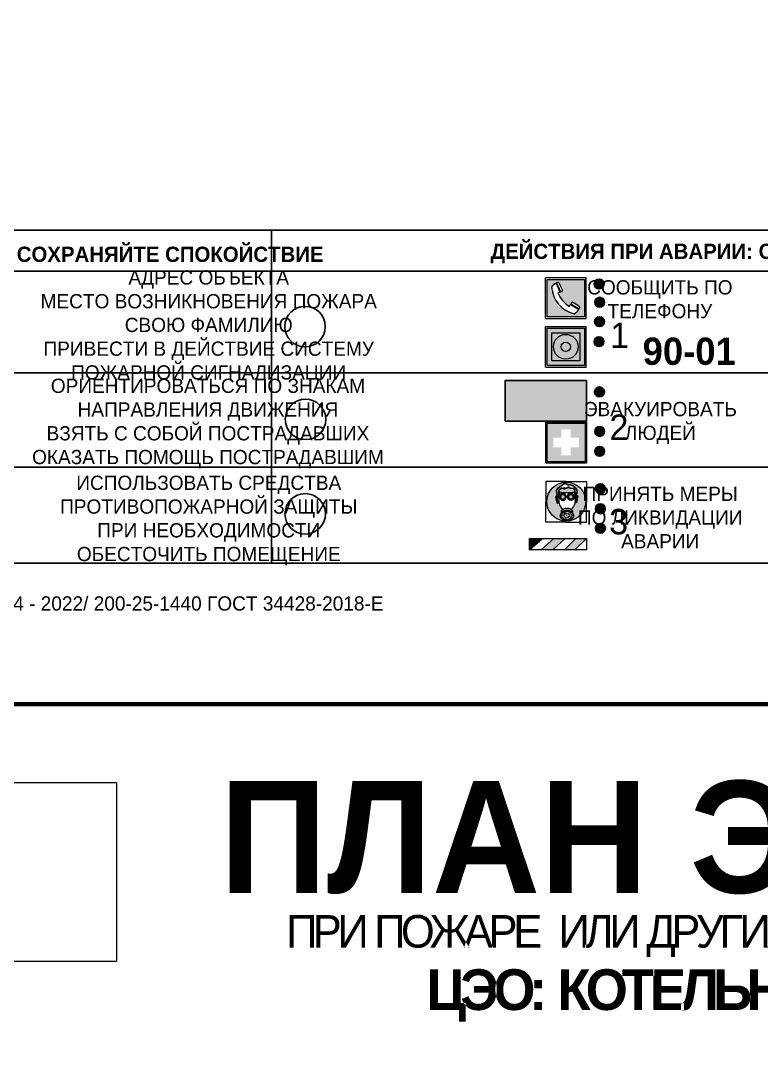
# Model space of a CAD drawing. Header units: millimetres. Extents: x 13114 to 67229, y 22859 to 38520.
# Drawn here: x 30091.2 to 30236.9, y 25392.1 to 25594.9 of the extents above; entities that cross this region are included whole.
import ezdxf

# ---------------------------------------------------------------- set-up
doc = ezdxf.new("R2010")
doc.units = ezdxf.units.MM
doc.styles.add('обычный', font='arial.ttf')
picture_1 = doc.add_image_def('image1.jpg', size_in_pixel=(337, 105))

# ---------------------------------------------------------------- blocks, each defined once
blk = doc.blocks.new('A$C38D26F80')
h = blk.add_hatch(color=5)
h.dxf.hatch_style = 1
h.paths.add_polyline_path([(-8.77, -4.48, 1), (-0.19, -4.48, 1)])
h.paths.add_polyline_path([(-6.75, -3.58), (-6.75, -3.31), (-6.62, -3.22), (-6.5, -3.22), (-6.42, -3.3), (-6.39, -3.28), (-6.59, -2.23), (-6.59, -2.01), (-6.38, -1.58), (-4.76, -0.4), (-4.13, -0.79, -0.362848), (-2.1, -2.1, -0.201049), (-2.17, -2.48, 0.085434), (-2.26, -3.13), (-1.9, -3.16), (-2.25, -4.7), (-2.4, -4.59), (-2.43, -4.34), (-2.36, -4.34), (-2.14, -3.34), (-2.47, -3.42), (-2.58, -1.95), (-2.77, -1.58), (-3.58, -1.52), (-3.92, -1.26), (-5.05, -1.73), (-4.87, -1.39), (-5.41, -1.6), (-5.41, -1.46), (-6.13, -1.87), (-6.18, -3.5), (-6.56, -3.47), (-6.37, -4.59), (-6.16, -4.43), (-6.16, -4.66), (-6.36, -4.79), (-6.37, -4.8), (-6.51, -4.76)], flags=16)
h.paths.add_polyline_path([(-6.51, -4.76), (-6.36, -4.79), (-6.37, -4.8)], flags=0)
h.paths.add_polyline_path([(-5.92, -2.34, 0.089508), (-2.67, -2.35), (-2.48, -3.88, -0.268602), (-3.4, -6.18, 0.262449), (-5.2, -6.18, -0.268602), (-6.11, -3.88)], flags=16)
edge = h.paths.add_edge_path(flags=16)
edge.add_ellipse((-5.19, -3.41), major_axis=(0, 0.842), ratio=0.848992, start_angle=0, end_angle=360)
edge = h.paths.add_edge_path(flags=0)
edge.add_ellipse((-5.19, -3.39), major_axis=(0, 0.665), ratio=0.853798, start_angle=0, end_angle=360)
edge = h.paths.add_edge_path(flags=0)
edge.add_ellipse((-5.19, -3.4), major_axis=(0, 0.528), ratio=0.864094, start_angle=0, end_angle=360)
edge = h.paths.add_edge_path(flags=16)
edge.add_ellipse((-3.47, -3.4), major_axis=(0, 0.842), ratio=0.848992, start_angle=0, end_angle=360)
h.paths.add_polyline_path([(-3.13, -6.45), (-3.13, -6.84, 0.383174), (-5.57, -6.85), (-5.57, -6.49, -0.369952)], flags=16)
edge = h.paths.add_edge_path(flags=0)
edge.add_ellipse((-3.47, -3.39), major_axis=(0, 0.665), ratio=0.853798, start_angle=0, end_angle=360)
edge = h.paths.add_edge_path(flags=0)
edge.add_ellipse((-3.47, -3.4), major_axis=(0, 0.528), ratio=0.864094, start_angle=0, end_angle=360)
edge = h.paths.add_edge_path(flags=16)
edge.add_ellipse((-4.34, -7.57), major_axis=(-1.48, 0), ratio=0.744955, start_angle=0, end_angle=360)
h.paths.add_polyline_path([(-5.01, -6.85, -1), (-5.15, -6.85, -1)], flags=0)
h.paths.add_polyline_path([(-5.33, -7.14, -1), (-5.47, -7.14, -1)], flags=0)
h.paths.add_polyline_path([(-4.61, -6.71, -1), (-4.74, -6.71, -1)], flags=16)
h.paths.add_polyline_path([(-5.43, -7.51, -1), (-5.57, -7.51, -1)], flags=0)
h.paths.add_polyline_path([(-4.26, -6.67, -1), (-4.4, -6.67, -1)], flags=16)
h.paths.add_polyline_path([(-4.74, -7.14, -1), (-4.88, -7.14, -1)], flags=0)
h.paths.add_polyline_path([(-4.93, -7.43, -1), (-5.07, -7.43, -1)], flags=0)
h.paths.add_polyline_path([(-4.41, -7.07, -1), (-4.54, -7.07, -1)], flags=0)
h.paths.add_polyline_path([(-5.33, -7.87, -1), (-5.46, -7.87, -1)], flags=0)
h.paths.add_polyline_path([(-3.8, -6.71, -1), (-3.94, -6.71, -1)], flags=16)
h.paths.add_polyline_path([(-4.85, -7.78, -1), (-4.98, -7.78, -1)], flags=0)
h.paths.add_polyline_path([(-3.96, -7.14, -1), (-4.1, -7.14, -1)], flags=0)
h.paths.add_polyline_path([(-4.33, -7.53, -1), (-4.47, -7.53, -1)], flags=0)
h.paths.add_polyline_path([(-5.09, -8.12, -1), (-5.23, -8.12, -1)], flags=0)
h.paths.add_polyline_path([(-3.5, -6.94, -1), (-3.64, -6.94, -1)], flags=0)
h.paths.add_polyline_path([(-4.54, -7.97, -1), (-4.68, -7.97, -1)], flags=0)
h.paths.add_polyline_path([(-3.66, -7.39, -1), (-3.8, -7.39, -1)], flags=0)
h.paths.add_polyline_path([(-4.73, -8.35, -1), (-4.86, -8.35, -1)], flags=0)
h.paths.add_polyline_path([(-4.09, -7.96, -1), (-4.23, -7.96, -1)], flags=0)
h.paths.add_polyline_path([(-3.77, -7.74, -1), (-3.91, -7.74, -1)], flags=0)
h.paths.add_polyline_path([(-3.22, -7.27, -1), (-3.35, -7.27, -1)], flags=0)
h.paths.add_polyline_path([(-4.34, -8.4, -1), (-4.47, -8.4, -1)], flags=0)
h.paths.add_polyline_path([(-3.16, -7.61, -1), (-3.3, -7.61, -1)], flags=0)
h.paths.add_polyline_path([(-3.9, -8.35, -1), (-4.04, -8.35, -1)], flags=0)
h.paths.add_polyline_path([(-3.32, -7.91, -1), (-3.46, -7.91, -1)], flags=0)
h.paths.add_polyline_path([(-3.55, -8.23, -1), (-3.69, -8.23, -1)], flags=0)
at = {"color": 5, "lineweight": 5}
for p, q in [((-4.48, 0), (-8.96, 0)), ((-8.96, 0), (-8.96, -4.48)), ((-4.48, 0), (0, 0)), ((0, 0), (0, -4.48)), ((-6.59, -2.01), (-6.38, -1.58)), ((-6.59, -2.23), (-6.59, -2.01)), ((-6.39, -3.28), (-6.59, -2.23)), ((-6.38, -1.58), (-4.76, -0.4)), ((-6.13, -1.87), (-6.18, -3.5)), ((-5.41, -1.46), (-6.13, -1.87)), ((-4.87, -1.39), (-5.41, -1.6)), ((-5.41, -1.6), (-5.41, -1.46)), ((-3.92, -1.26), (-5.05, -1.73)), ((-5.05, -1.73), (-4.87, -1.39)), ((-4.76, -0.4), (-4.13, -0.79)), ((-3.58, -1.52), (-3.92, -1.26)), ((-2.77, -1.58), (-3.58, -1.52)), ((-2.58, -1.95), (-2.77, -1.58)), ((-2.47, -3.42), (-2.58, -1.95)), ((-8.96, -8.96), (-8.96, -4.48)), ((-6.75, -3.31), (-6.62, -3.22)), ((-6.75, -3.58), (-6.75, -3.31)), ((-6.51, -4.76), (-6.75, -3.58)), ((-6.62, -3.22), (-6.5, -3.22)), ((-6.18, -3.5), (-6.56, -3.47)), ((-6.56, -3.47), (-6.37, -4.59)), ((-6.5, -3.22), (-6.42, -3.3)), ((-6.42, -3.3), (-6.39, -3.28)), ((-6.37, -4.59), (-6.16, -4.43)), ((-6.16, -4.43), (-6.16, -4.66)), ((-5.92, -2.34), (-6.11, -3.88)), ((-2.67, -2.34), (-2.48, -3.88)), ((-2.14, -3.34), (-2.47, -3.42)), ((-2.43, -4.34), (-2.4, -4.59)), ((-2.43, -4.34), (-2.36, -4.34)), ((-2.36, -4.34), (-2.14, -3.34)), ((-1.9, -3.16), (-2.26, -3.13)), ((-2.25, -4.7), (-1.9, -3.16)), ((0, -8.96), (0, -4.48)), ((-6.37, -4.8), (-6.51, -4.76)), ((-6.16, -4.66), (-6.37, -4.8)), ((-5.57, -6.49), (-5.57, -6.85)), ((-3.13, -6.45), (-3.13, -6.84)), ((-2.4, -4.59), (-2.25, -4.7)), ((-4.48, -8.96), (-8.96, -8.96)), ((-4.48, -8.96), (0, -8.96))]:
    blk.add_line(p, q, dxfattribs=at)
at = {"color": 5}
for p, q in [((-6.59, -2.01), (-6.38, -1.58)), ((-6.59, -2.23), (-6.59, -2.01)), ((-6.39, -3.28), (-6.59, -2.23)), ((-6.38, -1.58), (-4.76, -0.4)), ((-6.13, -1.87), (-6.18, -3.5)), ((-5.41, -1.46), (-6.13, -1.87)), ((-4.87, -1.39), (-5.41, -1.6)), ((-5.41, -1.6), (-5.41, -1.46)), ((-3.92, -1.26), (-5.05, -1.73)), ((-5.05, -1.73), (-4.87, -1.39)), ((-4.76, -0.4), (-4.13, -0.79)), ((-3.58, -1.52), (-3.92, -1.26)), ((-2.77, -1.58), (-3.58, -1.52)), ((-2.58, -1.95), (-2.77, -1.58)), ((-2.47, -3.42), (-2.58, -1.95)), ((-6.75, -3.31), (-6.62, -3.22)), ((-6.75, -3.58), (-6.75, -3.31)), ((-6.51, -4.76), (-6.75, -3.58)), ((-6.62, -3.22), (-6.5, -3.22)), ((-6.18, -3.5), (-6.56, -3.47)), ((-6.56, -3.47), (-6.37, -4.59)), ((-6.5, -3.22), (-6.42, -3.3)), ((-6.42, -3.3), (-6.39, -3.28)), ((-6.37, -4.59), (-6.16, -4.43)), ((-6.16, -4.43), (-6.16, -4.66)), ((-2.14, -3.34), (-2.47, -3.42)), ((-2.4, -4.59), (-2.43, -4.34)), ((-2.43, -4.34), (-2.36, -4.34)), ((-2.36, -4.34), (-2.14, -3.34)), ((-2.26, -3.13), (-1.9, -3.16)), ((-1.9, -3.16), (-2.25, -4.7)), ((-6.37, -4.8), (-6.51, -4.76)), ((-6.36, -4.79), (-6.51, -4.76)), ((-6.16, -4.66), (-6.37, -4.8)), ((-6.16, -4.66), (-6.36, -4.79)), ((-2.25, -4.7), (-2.4, -4.59))]:
    blk.add_line(p, q, dxfattribs=at)
at = {"color": 5, "lineweight": 5}
for centre, radius in [((-4.48, -4.48), 4.29), ((-5.08, -6.85), 0.0678), ((-4.67, -6.71), 0.0678), ((-4.33, -6.67), 0.0678), ((-3.87, -6.71), 0.0678), ((-5.5, -7.51), 0.0678), ((-5.4, -7.14), 0.0678), ((-5.4, -7.87), 0.0678), ((-5.16, -8.12), 0.0678), ((-5, -7.43), 0.0678), ((-4.91, -7.78), 0.0678), ((-4.81, -7.14), 0.0678), ((-4.79, -8.35), 0.0678), ((-4.61, -7.97), 0.0678), ((-4.47, -7.07), 0.0678), ((-4.4, -7.53), 0.0678), ((-4.4, -8.4), 0.0678), ((-4.16, -7.96), 0.0678), ((-4.03, -7.14), 0.0678), ((-3.97, -8.35), 0.0678), ((-3.84, -7.74), 0.0678), ((-3.73, -7.39), 0.0678), ((-3.62, -8.23), 0.0678), ((-3.57, -6.94), 0.0678), ((-3.39, -7.91), 0.0678), ((-3.28, -7.27), 0.0678), ((-3.23, -7.61), 0.0678)]:
    blk.add_circle(centre, radius, dxfattribs=at)
at = {"color": 5}
for centre, radius, start, end in [((-3.89, -2.66), 1.88, 17.387, 97.1599), ((-2.6, -2.2), 0.511, 326.3906, 11.8614), ((-0.35, -3.07), 1.91, 162.2553, 181.7878)]:
    blk.add_arc(centre, radius, start, end, dxfattribs=at)
at = {"color": 5, "lineweight": 5}
for centre, radius, start, end in [((-2.6, -2.2), 0.513, 326.4781, 11.7739), ((-3.66, -4.24), 2.47, 171.573, 231.7124), ((-4.28, 6.66), 9.15, 259.6987, 280.1569), ((-4.93, -4.24), 2.47, 308.2876, 8.427), ((-0.47, -3.05), 1.79, 161.5846, 182.4584), ((-4.33, -7.88), 1.87, 50.358, 131.5662), ((-4.34, -8.2), 1.82, 48.4943, 132.3565), ((-4.3, -7.78), 1.83, 60.5889, 119.4111)]:
    blk.add_arc(centre, radius, start, end, dxfattribs=at)
for centre, major_axis, ratio in [((-5.19, -3.41), (0, 0.842), 0.848992), ((-5.19, -3.39), (0, 0.665), 0.853798), ((-5.19, -3.4), (0, 0.528), 0.864094), ((-3.47, -3.4), (0, 0.842), 0.848992), ((-3.47, -3.39), (0, 0.665), 0.853798), ((-3.47, -3.4), (0, 0.528), 0.864094), ((-4.34, -7.57), (-1.48, 0), 0.744955)]:
    blk.add_ellipse(centre, major_axis=major_axis, ratio=ratio, dxfattribs=at)
blk = doc.blocks.new('A$C47DD6509')
at = {"lineweight": 5}
for points in [[(-8.69, 0), (-11.19, 0), (-11.19, -2.22)], [(-4.22, 0), (-6.45, 0), (-8.91, -2.22), (-6.61, -2.22)], [(0, 0), (-2.09, 0), (-4.36, -2.22), (-2.29, -2.22)]]:
    blk.add_hatch(color=242, dxfattribs=at).paths.add_polyline_path(points)
at = {"color": 242, "lineweight": 5}
for p, q in [((-11.19, -2.22), (-8.69, 0)), ((-11.19, -2.22), (-11.19, 0)), ((-11.19, 0), (-8.69, 0)), ((-11.19, 0), (0, 0)), ((-8.91, -2.22), (-6.45, 0)), ((-6.61, -2.22), (-4.22, 0)), ((-4.36, -2.22), (-2.09, 0)), ((-2.29, -2.22), (0, 0)), ((0, 0), (0, -2.22)), ((0, -2.22), (-11.19, -2.22))]:
    blk.add_line(p, q, dxfattribs=at)
blk = doc.blocks.new('A$C32E8229D')
at = {"true_color": 0xffffff}
blk.add_hatch(color=7, dxfattribs=at).paths.add_polyline_path([(0, 0), (0, -8), (16, -8), (16, 0)])
h = blk.add_hatch(color=126)
h.paths.add_polyline_path([(0.2, -0.2), (15.8, -0.2), (15.8, -7.8), (0.2, -7.8)])
h.paths.add_polyline_path([(13.49, -2.05), (12.08, -2.05), (11.37, -2.63, 0.162397), (11.29, -2.84), (11.29, -3.63), (10.35, -3.63), (10.35, -4.05), (11.68, -4.05), (11.68, -3.48), (12.26, -4.28), (11.29, -5.1), (11.29, -6.78), (11.85, -6.78), (11.85, -5.44), (12.8, -4.64), (12.8, -5.94), (14.46, -5.94), (14.46, -5.39), (13.45, -5.39), (13.45, -3.97), (12.46, -2.59), (13.15, -2.59), (13.69, -3.34), (14.18, -3)], flags=16)
h.paths.add_polyline_path([(10.74, -1.82, 1), (11.8, -1.82, 1)], flags=16)
h.paths.add_polyline_path([(9.39, -3.59), (5.99, -3.59), (6.56, -3.03), (5.91, -3.03), (5.1, -3.83), (5.91, -4.64), (6.56, -4.64), (5.99, -4.09), (9.39, -4.09)], flags=16)
h.paths.add_polyline_path([(4.29, -1.08), (1.72, -1.08), (1.72, -6.6), (4.29, -6.6)], flags=16)
at = {"color": 126}
blk.add_lwpolyline([(16, -8), (0, -8), (0, 0), (16, 0)], close=True, dxfattribs=at)
blk = doc.blocks.new('A$C18900ED3')
h = blk.add_hatch(color=126)
h.paths.add_polyline_path([(-0.18, -0.18), (-7.02, -0.18), (-7.02, -7.02), (-0.18, -7.02)])
h.paths.add_polyline_path([(-5.89, -4.46), (-5.89, -2.77), (-4.46, -2.77), (-4.46, -1.31), (-2.77, -1.31), (-2.77, -2.77), (-1.33, -2.77), (-1.33, -4.46), (-2.77, -4.46), (-2.77, -5.89), (-4.46, -5.89), (-4.46, -4.46)], flags=16)
at = {"color": 126}
for p, q in [((-7.2, 0), (-7.2, -7.2)), ((0, 0), (-7.2, 0)), ((0, -7.2), (0, 0)), ((-7.02, -7.02), (-7.02, -0.18)), ((-7.02, -0.18), (-0.18, -0.18)), ((-0.18, -0.18), (-0.18, -7.02)), ((-7.2, -7.2), (0, -7.2)), ((-0.18, -7.02), (-7.02, -7.02))]:
    blk.add_line(p, q, dxfattribs=at)
blk = doc.blocks.new('A$C456E1F9C')
at = {"lineweight": 5}
h = blk.add_hatch(color=242, dxfattribs=at)
h.paths.add_polyline_path([(0.51, -1.47), (0.51, -13.26), (12.29, -13.26), (12.29, -1.47)])
h.paths.add_polyline_path([(5.42, -4.95, -0.254479), (4.78, -5.4), (3.52, -2.53, -0.209735), (4.23, -2.4)], flags=16)
h.paths.add_polyline_path([(8.53, -8.6), (10.87, -10.17), (10.54, -10.76), (8.03, -9.13, -0.192251)], flags=16)
h.paths.add_polyline_path([(4.61, -5.49, 0.005518), (3.87, -5.72, 0.128647), (7.49, -10.01, 0.00809), (7.83, -9.33), (10.47, -10.97, -0.16736), (8.99, -12.25, -0.327862), (1.95, -3.95, -0.166952), (3.36, -2.62)], flags=16)
at = {"color": 242, "lineweight": 5}
for p, q in [((0, -13.77), (0, -0.97)), ((12.8, -0.97), (0, -0.97)), ((4.61, -5.49), (3.36, -2.62)), ((3.52, -2.53), (4.78, -5.4)), ((4.23, -2.4), (5.42, -4.95)), ((12.8, -13.77), (12.8, -0.97)), ((7.83, -9.33), (10.47, -10.97)), ((8.03, -9.13), (10.54, -10.76)), ((10.81, -10.12), (8.53, -8.6)), ((10.54, -10.76), (10.8, -10.3)), ((10.8, -10.3), (10.81, -10.12)), ((0, -13.77), (12.8, -13.77))]:
    blk.add_line(p, q, dxfattribs=at)
blk.add_lwpolyline([(0.51, -1.47), (12.29, -1.47), (12.29, -13.26), (0.51, -13.26)], close=True, dxfattribs=at)
for centre, radius, start, end in [((4.59, -5.34), 2.99, 114.2845, 152.1974), ((4.02, -3.27), 0.891, 76.3284, 123.7092), ((11.12, -3.31), 9.19, 183.9915, 256.6009), ((14.98, -39.1), 35.17, 107.1487, 108.4135), ((13.86, -0.94), 11.08, 205.5536, 234.8762), ((4.68, -4.59), 0.824, 276.9621, 334.0723), ((-13.31, 0.8), 23.44, 332.5487, 334.4027), ((8.94, -9.5), 0.989, 114.4092, 157.9388), ((7.87, -9.46), 3, 291.9291, 329.9329)]:
    blk.add_arc(centre, radius, start, end, dxfattribs=at)
blk = doc.blocks.new('A$C54414219')
at = {"true_color": 0xffffff}
h = blk.add_hatch(color=7, dxfattribs=at)
h.paths.add_polyline_path([(2.39, -9.45), (2.39, -18.3), (11.23, -18.3), (11.23, -9.45)], flags=0)
h.paths.add_polyline_path([(10.71, -13.87, -1), (2.92, -13.87, -1)], flags=0)
h.paths.add_polyline_path([(8.3, -13.87, -1), (5.33, -13.87, -1)], flags=0)
h.paths.add_polyline_path([(0.41, -7.47), (0.41, -20.27), (13.21, -20.27), (13.21, -7.47)])
h.paths.add_polyline_path([(0.92, -19.77), (12.71, -19.77), (12.71, -7.98), (0.92, -7.98)], flags=16)
h.paths.add_polyline_path([(11.23, -9.45), (11.23, -18.3), (2.39, -18.3), (2.39, -9.45)], flags=0)
at = {"lineweight": 5}
h = blk.add_hatch(color=242, dxfattribs=at)
h.paths.add_polyline_path([(12.71, -7.98), (0.92, -7.98), (0.92, -19.77), (12.71, -19.77)])
h.paths.add_polyline_path([(11.23, -18.3), (2.39, -18.3), (2.39, -9.45), (11.23, -9.45)], flags=16)
h.paths.add_polyline_path([(10.71, -13.87, -1), (2.92, -13.87, -1)], flags=0)
h.paths.add_polyline_path([(8.3, -13.87, -1), (5.33, -13.87, -1)], flags=0)
at = {"true_color": 0xffffff}
h = blk.add_hatch(color=7, dxfattribs=at)
h.paths.add_polyline_path([(2.39, -9.45), (2.39, -18.3), (11.23, -18.3), (11.23, -9.45)])
h.paths.add_polyline_path([(10.71, -13.87, -1), (2.92, -13.87, -1)], flags=16)
h.paths.add_polyline_path([(8.3, -13.87, -1), (5.33, -13.87, -1)], flags=0)
at = {"lineweight": 5}
h = blk.add_hatch(color=242, dxfattribs=at)
h.paths.add_polyline_path([(2.92, -13.87, 1), (10.71, -13.87, 1)])
h.paths.add_polyline_path([(8.3, -13.87, -1), (5.33, -13.87, -1)], flags=16)
at = {"color": 242, "lineweight": 5}
for p, q in [((0.41, -20.27), (0.41, -7.47)), ((0.41, -7.47), (13.21, -7.47)), ((0.41, -7.47), (13.21, -7.47)), ((13.21, -20.27), (13.21, -7.47)), ((0.41, -20.27), (13.21, -20.27))]:
    blk.add_line(p, q, dxfattribs=at)
for points in [[(0.92, -7.98), (12.71, -7.98), (12.71, -19.77), (0.92, -19.77)], [(2.39, -9.45), (11.23, -9.45), (11.23, -18.3), (2.39, -18.3)]]:
    blk.add_lwpolyline(points, close=True, dxfattribs=at)
for radius in [3.89, 1.49]:
    blk.add_circle((6.81, -13.87), radius, dxfattribs=at)

msp = doc.modelspace()

# ---------------------------------------------------------------- hatches: boundary and pattern name
at = {"lineweight": 0}
h = msp.add_hatch(color=256, dxfattribs=at)
h.dxf.hatch_style = 1
h.paths.add_polyline_path([(30205.93, 25543.16, 1), (30203.99, 25543.16, 1)])
h = msp.add_hatch(color=256, dxfattribs=at)
h.dxf.hatch_style = 1
h.paths.add_polyline_path([(30206.03, 25539.58, 1), (30204.1, 25539.58, 1)])
h = msp.add_hatch(color=256, dxfattribs=at)
h.dxf.hatch_style = 1
h.paths.add_polyline_path([(30205.99, 25535.77, 1), (30204.06, 25535.77, 1)])
h = msp.add_hatch(color=256, dxfattribs=at)
h.dxf.hatch_style = 1
h.paths.add_polyline_path([(30205.91, 25531.84, 1), (30203.98, 25531.84, 1)])
h = msp.add_hatch(color=256, dxfattribs=at)
h.dxf.hatch_style = 1
h.paths.add_polyline_path([(30205.99, 25521.95, 1), (30204.06, 25521.95, 1)])
h = msp.add_hatch(color=256, dxfattribs=at)
h.dxf.hatch_style = 1
h.paths.add_polyline_path([(30206.04, 25514.17, 1), (30204.1, 25514.17, 1)])
h = msp.add_hatch(color=256, dxfattribs=at)
h.dxf.hatch_style = 1
h.paths.add_polyline_path([(30206.03, 25510.27, 1), (30204.1, 25510.27, 1)])
h = msp.add_hatch(color=256, dxfattribs=at)
h.dxf.hatch_style = 1
h.paths.add_polyline_path([(30206.19, 25502.91, 1), (30204.25, 25502.91, 1)])
h = msp.add_hatch(color=256, dxfattribs=at)
h.dxf.hatch_style = 1
h.paths.add_polyline_path([(30206.18, 25498.97, 1), (30204.25, 25498.97, 1)])
h = msp.add_hatch(color=256, dxfattribs=at)
h.dxf.hatch_style = 1
h.paths.add_polyline_path([(30206.18, 25495.14, 1), (30204.25, 25495.14, 1)])

# ---------------------------------------------------------------- linework, layer by layer
at = {"color": 6, "lineweight": 100}
for points in [[(29971.38, 25460.56), (30571.38, 25460.56), (30571.38, 25855.56), (29971.38, 25855.56)], [(29971.38, 25065.56), (30571.38, 25065.56), (30571.38, 25460.56), (29971.38, 25460.56)]]:
    msp.add_lwpolyline(points, close=True, dxfattribs=at)
for points in [[(29996.75, 25545.7), (30140.52, 25545.7), (30140.52, 25553.75), (29996.75, 25553.75)], [(30140.52, 25545.7), (30284.28, 25545.7), (30284.28, 25553.75), (30140.52, 25553.75)], [(29996.75, 25545.7), (30140.52, 25545.7), (30140.52, 25488.3), (29996.75, 25488.3)], [(30140.52, 25545.7), (30284.28, 25545.7), (30284.28, 25488.3), (30140.52, 25488.3)]]:
    msp.add_lwpolyline(points, close=True)
for points in [[(30055.17, 25525.7), (29996.75, 25525.7), (30140.52, 25525.7)], [(30198.93, 25525.7), (30140.52, 25525.7), (30284.28, 25525.7)], [(30055.17, 25507.13), (29996.75, 25507.13), (30140.52, 25507.13)], [(30198.93, 25507.13), (30140.52, 25507.13), (30284.28, 25507.13)]]:
    msp.add_lwpolyline(points)
for centre, radius in [((30204.96, 25543.16), 0.966), ((30147.14, 25534.78), 3.98), ((30205.07, 25539.58), 0.966), ((30205.03, 25535.77), 0.966), ((30204.94, 25531.84), 0.966), ((30205.03, 25521.95), 0.966), ((30147.24, 25516.55), 3.98), ((30205.07, 25514.17), 0.966), ((30205.06, 25510.27), 0.966), ((30205.22, 25502.91), 0.966), ((30147.17, 25497.97), 3.98), ((30205.21, 25498.97), 0.966), ((30205.22, 25495.14), 0.966)]:
    msp.add_circle(centre, radius)

# ---------------------------------------------------------------- block references
for name, p, xscale, yscale, zscale in [('A$C456E1F9C', (30194.4, 25544.98), 0.625, 0.625, 0.625), ('A$C54414219', (30194.15, 25539.49), 0.625, 0.625, 0.625), ('A$C18900ED3', (30202.47, 25516.02), 1.111111111007631, 1.111111111007631, 1.111111111007631), ('A$C38D26F80', (30202.49, 25504.36), 0.8928571427240968, 0.8928571427240968, 0.8928571427240968)]:
    msp.add_blockref(name, p, dxfattribs=dict(xscale=xscale, yscale=yscale, zscale=zscale))
at = {"xscale": -1}
msp.add_blockref('A$C32E8229D', (30202.47, 25524.17), dxfattribs=at)
at = {"color": 242, "true_color": 0xc1121c}
msp.add_blockref('A$C47DD6509', (30202.49, 25493.14), dxfattribs=at)

# ---------------------------------------------------------------- texts
at = {"lineweight": 0, "style": 'обычный'}
for s, insert, char_height, width, attachment_point in [('{\\fProxima Nova Rg|b1|i0|c204|p2;ДЕЙСТВИЯ ПРИ ПОЖАРЕ: СОХРАНЯЙТЕ СПОКОЙСТВИЕ\\H1.6644x; }', (30093.91, 25548.57), 3, 175.1736, 5), ('{\\fProxima Nova Rg|b1|i0|c204|p2;ДЕЙСТВИЯ ПРИ АВАРИИ: СОХРАНЯЙТЕ СПОКОЙСТВИЕ\\H1.6644x; }', (30240.13, 25549.15), 3, 175.1736, 5), ('\\pi-8.4,l8.4,t8.4;{\\fProxima Nova Rg|b0|i0|c204|p2;АДРЕС ОБЪЕКТА\\PМЕСТО ВОЗНИКНОВЕНИЯ ПОЖАРА \\PСВОЮ ФАМИЛИЮ\\PПРИВЕСТИ В ДЕЙСТВИЕ СИСТЕМУ \\PПОЖАРНОЙ СИГНАЛИЗАЦИИ}', (30128.21, 25534.71), 2.8, 126.6484, 5), ('{\\fProxima Nova Rg|b0|i0|c204|p2;СООБЩИТЬ ПО \\PТЕЛЕФОНУ}', (30216.9, 25540.15), 2.8, 126.6484, 5), ('{\\fProxima Nova Rg|b0|i0|c204|p2;1\\H1.1667x; }', (30209, 25533.08), 5, 126.6484, 5), ('{\\fProxima Nova Rg|b1|i0|c204|p2;\\H1.0714x;90-01\\fProxima Nova Rg|b0|i0|c204|p2;\\H0.93331x; \\H1.3449x; }', (30222.67, 25529.91), 5, 126.6484, 5), ('\\pi-8.4,l8.4,t8.4;{\\fProxima Nova Rg|b0|i0|c204|p2;ОРИЕНТИРОВАТЬСЯ ПО ЗНАКАМ \\PНАПРАВЛЕНИЯ ДВИЖЕНИЯ\\PВЗЯТЬ С СОБОЙ ПОСТРАДАВШИХ\\PОКАЗАТЬ ПОМОЩЬ ПОСТРАДАВШИМ}', (30128.06, 25515.74), 2.8, 126.6484, 5), ('{\\fProxima Nova Rg|b0|i0|c204|p2;ЭВАКУИРОВАТЬ \\PЛЮДЕЙ}', (30217, 25515.83), 2.8, 126.6484, 5), ('{\\fProxima Nova Rg|b0|i0|c204|p2;2\\H1.1967x; }', (30208.85, 25515), 5, 126.6484, 5), ('\\pi-8.4,l8.4,t8.4;{\\fProxima Nova Rg|b0|i0|c204|p2;ИСПОЛЬЗОВАТЬ СРЕДСТВА \\PПРОТИВОПОЖАРНОЙ ЗАЩИТЫ \\PПРИ НЕОБХОДИМОСТИ \\PОБЕСТОЧИТЬ ПОМЕЩЕНИЕ}', (30128.22, 25496.67), 2.8, 126.6484, 5), ('{\\fProxima Nova Rg|b0|i0|c204|p2;ПРИНЯТЬ МЕРЫ \\PПО ЛИКВИДАЦИИ \\PАВАРИИ}', (30216.96, 25497.25), 2.8, 126.6484, 5), ('{\\fProxima Nova Rg|b0|i0|c204|p2;3\\H1.1967x; }', (30208.79, 25496.42), 5, 126.6484, 5), ('\\pi-8.4,l8.4,t8.4;{\\fProxima Nova Rg|b0|i0|c204|p2;ИЗГОТОВИТЕЛЬ: ИП АНДРЕЕВ А. А.\\fProxima Nova Rg|b0|i0|c0|p2; \\fProxima Nova Rg|b0|i0|c204|p2;ФП-24 - 2022/ 200-25-1440 ГОСТ 34428-2018-Е\\H1.2266x; }', (30088.54, 25479.95), 2.8, 191.3484, 5), ('{\\fProxima Nova Rg|b1|i0|c204|p2;ПЛАН ЭВАКУАЦИИ}', (30130.33, 25445.46), 22, 493.8901, 1)]:
    msp.add_mtext(s, dxfattribs=dict(at, insert=insert, char_height=char_height, width=width, attachment_point=attachment_point))
at = {"color": 0, "lineweight": 0, "insert": (30280.9, 25419.27), "char_height": 8, "width": 449.2158, "attachment_point": 5, "style": 'обычный'}
msp.add_mtext('{\\fArial Black|b1|i0|c204|p34;\\H2x;\\T0.85;  \\fArial Narrow|b0|i0|c204|p34;\\H0.8x;\\W0.9;\\P\\fProxima Nova Rg|b0|i0|c204|p2;\\H0.5x;\\W1;\\C256;ПРИ ПОЖАРЕ  ИЛИ ДРУГИХ ЧРЕЗВЫЧАЙНЫХ СИТУАЦИЯХ  ИЗ ПОМЕЩЕНИЙ \\fProxima Nova Rg|b1|i0|c204|p2;\\H1.25x;\\PЦЭО: КОТЕЛЬНОЙ НОВОЙ ЧАСТИ  КПО отм. 0,00 }', dxfattribs=at)

# ---------------------------------------------------------------- pictures from other files: only their frames are drawn
at = {"color": 7, "lineweight": 0, "true_color": 0xf5f5ff}
image = msp.add_image(picture_1, insert=(29997, 25409.93), size_in_units=(113.11, 35.24), dxfattribs=at)
image.dxf.flags = 7

doc.saveas('drawing.dxf')
